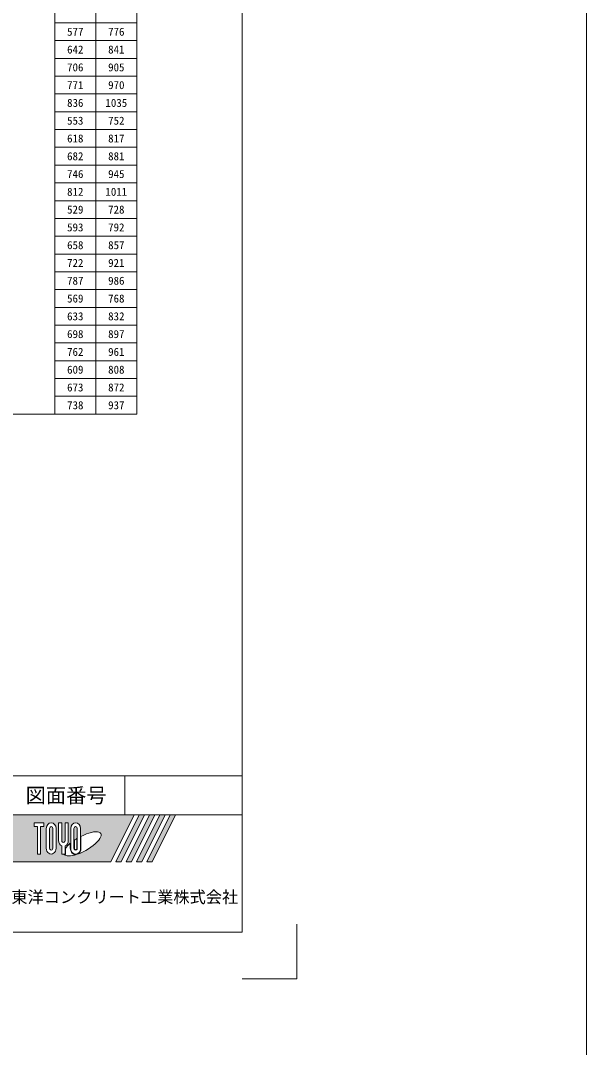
# Model space of a CAD drawing. Units: millimetres at full size; details may follow other scales. Extents: x 5964 to 125098, y -10801 to 28073.
# Drawn here: x 103175 to 105243, y -877 to 2877 of the extents above; entities that cross this region are included whole.
import ezdxf
from ezdxf.enums import TextEntityAlignment as Align

# ---------------------------------------------------------------- set-up
doc = ezdxf.new("R2010")
doc.units = ezdxf.units.MM
doc.header["$LTSCALE"] = 19
for name, color, linetype, lineweight in [('0_2', 7, 'Continuous', 20), ('Defpoints_3', 7, 'Continuous', 13), ('寸法線', 7, 'Continuous', 9), ('枠', 5, 'Continuous', 5)]:
    doc.layers.add(name, color=color, linetype=linetype, lineweight=lineweight)
doc.styles.add('ＭＳ ゴシック', font='')
doc.styles.get('ＭＳ ゴシック').set_extended_font_data('MS Gothic')

msp = doc.modelspace()

# ---------------------------------------------------------------- hatches: boundary and pattern name
at = {"layer": '枠'}
h = msp.add_hatch(color=7, dxfattribs=at)
h.paths.add_polyline_path([(103127.24, -26.98), (103127.24, -198.41), (103504.38, -198.41), (103590.09, -26.98)])
edge = h.paths.add_edge_path(flags=16)
edge.add_ellipse((103401.06, -132.5), major_axis=(67.17, 37.6), ratio=0.3471473, start_angle=-144.31122, end_angle=72.1899, ccw=False)
edge.add_ellipse((103376.19, -148.73), major_axis=(0, 22.86), ratio=0.8463542, start_angle=-160.70346, end_angle=-90)
edge.add_line((103395.54, -148.73), (103395.54, -105.16))
edge = h.paths.add_edge_path(flags=16)
edge.add_ellipse((103376.19, -76.65), major_axis=(0, 21.1), ratio=0.8463542, start_angle=-90, end_angle=90, ccw=False)
edge.add_line((103394.05, -76.65), (103394.05, -148.73))
edge.add_ellipse((103376.19, -148.73), major_axis=(0, 21.1), ratio=0.8463542, start_angle=90, end_angle=-90, ccw=False)
edge.add_line((103358.33, -148.73), (103358.33, -76.65))
edge = h.paths.add_edge_path(flags=16)
edge.add_line((103382.14, -76.65), (103382.14, -148.73))
edge.add_ellipse((103376.19, -148.73), major_axis=(0, 7.03), ratio=0.8463542, start_angle=90, end_angle=-90, ccw=False)
edge.add_line((103370.24, -148.73), (103370.24, -76.65))
edge.add_ellipse((103376.19, -76.65), major_axis=(0, 7.03), ratio=0.8463542, start_angle=-90, end_angle=90, ccw=False)
edge = h.paths.add_edge_path(flags=16)
edge.add_line((103380.66, -113.49), (103380.66, -148.73))
edge.add_ellipse((103376.19, -148.73), major_axis=(0, 5.27), ratio=0.8463543, start_angle=90, end_angle=-90, ccw=False)
edge.add_line((103371.73, -148.73), (103371.73, -119.26))
edge.add_ellipse((103401.06, -132.5), major_axis=(67.17, 37.6), ratio=0.3471473, start_angle=107.79174, end_angle=126.47132, ccw=False)
edge = h.paths.add_edge_path(flags=16)
edge.add_line((103349.41, -55.55), (103349.41, -120.16))
edge.add_ellipse((103331.55, -120.16), major_axis=(0, 21.1), ratio=0.8463542, start_angle=-163.34117, end_angle=-90, ccw=False)
edge.add_line((103337.5, -140.06), (103337.5, -169.83))
edge.add_line((103337.5, -169.83), (103325.6, -169.83))
edge.add_line((103325.6, -169.83), (103325.6, -140.06))
edge.add_ellipse((103331.55, -120.16), major_axis=(0, 21.1), ratio=0.8463542, start_angle=90, end_angle=163.34117, ccw=False)
edge.add_line((103313.69, -120.16), (103313.69, -55.55))
edge.add_line((103313.69, -55.55), (103325.6, -55.55))
edge.add_line((103325.6, -55.55), (103325.6, -120.16))
edge.add_ellipse((103331.55, -120.16), major_axis=(0, 7.03), ratio=0.8463542, start_angle=90, end_angle=-90)
edge.add_line((103337.5, -120.16), (103337.5, -55.55))
edge.add_line((103337.5, -55.55), (103349.41, -55.55))
edge = h.paths.add_edge_path(flags=16)
edge.add_line((103356.85, -130.54), (103356.85, -148.73))
edge.add_ellipse((103376.19, -148.73), major_axis=(0, 22.86), ratio=0.8463542, start_angle=90, end_angle=-171.54427)
edge.add_ellipse((103401.06, -132.5), major_axis=(67.17, 37.6), ratio=0.3471473, start_angle=-178.64954, end_angle=-148.29244, ccw=False)
edge.add_line((103334.94, -171.59), (103338.99, -171.59))
edge.add_line((103338.99, -171.59), (103338.99, -149.31))
edge.add_ellipse((103401.06, -132.5), major_axis=(67.17, 37.6), ratio=0.3471473, start_angle=148.21912, end_angle=165.90812, ccw=False)
edge = h.paths.add_edge_path(flags=16)
edge.add_ellipse((103286.91, -76.65), major_axis=(0, 21.1), ratio=0.8463542, start_angle=-90, end_angle=90, ccw=False)
edge.add_line((103304.76, -76.65), (103304.76, -148.73))
edge.add_ellipse((103286.91, -148.73), major_axis=(0, 21.1), ratio=0.8463542, start_angle=90, end_angle=-90, ccw=False)
edge.add_line((103269.05, -148.73), (103269.05, -76.65))
edge = h.paths.add_edge_path(flags=16)
edge.add_line((103292.86, -76.65), (103292.86, -148.73))
edge.add_ellipse((103286.91, -148.73), major_axis=(0, 7.03), ratio=0.8463542, start_angle=90, end_angle=-90, ccw=False)
edge.add_line((103280.95, -148.73), (103280.95, -76.65))
edge.add_ellipse((103286.91, -76.65), major_axis=(0, 7.03), ratio=0.8463542, start_angle=-90, end_angle=90, ccw=False)
h.paths.add_polyline_path([(103260.12, -55.55), (103260.12, -69.61), (103248.22, -69.61), (103248.22, -169.83), (103236.31, -169.83), (103236.31, -69.61), (103224.41, -69.61), (103224.41, -55.55)], flags=16)
for points in [[(103523.24, -198.41), (103542.09, -198.41), (103627.81, -26.98), (103608.95, -26.98)], [(103665.52, -26.98), (103646.66, -26.98), (103560.95, -198.41), (103579.81, -198.41)], [(103703.24, -26.98), (103684.38, -26.98), (103598.66, -198.41), (103617.52, -198.41)], [(103740.95, -26.98), (103722.09, -26.98), (103636.38, -198.41), (103655.24, -198.41)]]:
    msp.add_hatch(color=7, dxfattribs=at).paths.add_polyline_path(points)

# ---------------------------------------------------------------- linework, layer by layer
at = {"layer": 'Defpoints_3'}
for p in [(104184.38, -425.55), (103984.38, -625.55)]:
    msp.add_line(p, (104184.38, -625.55), dxfattribs=at)
at = {"layer": '寸法線', "lineweight": 13}
for p, q in [((103299.88, 4558.16), (103299.88, 1438.16)), ((103449.88, 4558.16), (103449.88, 1438.16)), ((103599.88, 4493.16), (103599.88, 1438.16)), ((103299.88, 2868.16), (103449.88, 2868.16)), ((103449.88, 2868.16), (103599.88, 2868.16)), ((103299.88, 2803.16), (103449.88, 2803.16)), ((103449.88, 2803.16), (103599.88, 2803.16)), ((103299.88, 2738.16), (103449.88, 2738.16)), ((103449.88, 2738.16), (103599.88, 2738.16)), ((103299.88, 2673.16), (103449.88, 2673.16)), ((103449.88, 2673.16), (103599.88, 2673.16)), ((103299.88, 2608.16), (103449.88, 2608.16)), ((103449.88, 2608.16), (103599.88, 2608.16)), ((103299.88, 2543.16), (103449.88, 2543.16)), ((103449.88, 2543.16), (103599.88, 2543.16)), ((103299.88, 2478.16), (103449.88, 2478.16)), ((103449.88, 2478.16), (103599.88, 2478.16)), ((103299.88, 2413.16), (103449.88, 2413.16)), ((103449.88, 2413.16), (103599.88, 2413.16)), ((103299.88, 2348.16), (103449.88, 2348.16)), ((103449.88, 2348.16), (103599.88, 2348.16)), ((103299.88, 2283.16), (103449.88, 2283.16)), ((103449.88, 2283.16), (103599.88, 2283.16)), ((103299.88, 2218.16), (103449.88, 2218.16)), ((103449.88, 2218.16), (103599.88, 2218.16)), ((103299.88, 2153.16), (103449.88, 2153.16)), ((103449.88, 2153.16), (103599.88, 2153.16)), ((103299.88, 2088.16), (103449.88, 2088.16)), ((103449.88, 2088.16), (103599.88, 2088.16)), ((103299.88, 2023.16), (103449.88, 2023.16)), ((103449.88, 2023.16), (103599.88, 2023.16)), ((103299.88, 1958.16), (103449.88, 1958.16)), ((103449.88, 1958.16), (103599.88, 1958.16)), ((103299.88, 1893.16), (103449.88, 1893.16)), ((103449.88, 1893.16), (103599.88, 1893.16)), ((103299.88, 1828.16), (103449.88, 1828.16)), ((103449.88, 1828.16), (103599.88, 1828.16)), ((103299.88, 1763.16), (103449.88, 1763.16)), ((103449.88, 1763.16), (103599.88, 1763.16)), ((103299.88, 1698.16), (103449.88, 1698.16)), ((103449.88, 1698.16), (103599.88, 1698.16)), ((103299.88, 1633.16), (103449.88, 1633.16)), ((103449.88, 1633.16), (103599.88, 1633.16)), ((103299.88, 1568.16), (103449.88, 1568.16)), ((103449.88, 1568.16), (103599.88, 1568.16)), ((103299.88, 1503.16), (103449.88, 1503.16)), ((103449.88, 1503.16), (103599.88, 1503.16)), ((100759.25, 1438.16), (103449.88, 1438.16)), ((103449.88, 1438.16), (103599.88, 1438.16))]:
    msp.add_line(p, q, dxfattribs=at)
at = {"layer": '枠', "lineweight": 13}
msp.add_line((105242.55, 13380.51), (105242.55, -6940.1), dxfattribs=at)
at = {"layer": '枠', "lineweight": 20}
for p, q in [((103984.38, -455.55), (103984.38, 5144.45)), ((103984.38, -369.83), (103984.38, 5144.45)), ((103984.38, 115.88), (101347.47, 115.88)), ((103555.81, -26.98), (103555.81, 115.88)), ((103984.38, -26.98), (103127.24, -26.98)), ((95984.38, -455.55), (103984.38, -455.55))]:
    msp.add_line(p, q, dxfattribs=at)
at = {"layer": '枠'}
for p, q in [((103127.24, -26.98), (103590.09, -26.98)), ((103590.09, -26.98), (103504.38, -198.41)), ((103608.95, -26.98), (103523.24, -198.41)), ((103627.81, -26.98), (103542.09, -198.41)), ((103646.66, -26.98), (103560.95, -198.41)), ((103665.52, -26.98), (103579.81, -198.41)), ((103684.38, -26.98), (103598.66, -198.41)), ((103608.95, -26.98), (103627.81, -26.98)), ((103703.24, -26.98), (103617.52, -198.41)), ((103722.09, -26.98), (103636.38, -198.41)), ((103646.66, -26.98), (103665.52, -26.98)), ((103740.95, -26.98), (103655.24, -198.41)), ((103684.38, -26.98), (103703.24, -26.98)), ((103722.09, -26.98), (103740.95, -26.98)), ((103224.41, -55.55), (103224.41, -69.61)), ((103224.41, -55.55), (103260.12, -55.55)), ((103236.31, -69.61), (103224.41, -69.61)), ((103236.31, -69.61), (103236.31, -169.83)), ((103248.22, -69.61), (103248.22, -169.83)), ((103260.12, -69.61), (103248.22, -69.61)), ((103260.12, -55.55), (103260.12, -69.61)), ((103313.69, -120.16), (103313.69, -55.55)), ((103313.69, -55.55), (103325.6, -55.55)), ((103325.6, -55.55), (103325.6, -120.16)), ((103337.5, -120.16), (103337.5, -55.55)), ((103337.5, -55.55), (103349.41, -55.55)), ((103349.41, -55.55), (103349.41, -120.16)), ((103269.05, -76.65), (103269.05, -148.73)), ((103280.95, -148.73), (103280.95, -76.65)), ((103292.86, -76.65), (103292.86, -148.73)), ((103304.76, -148.73), (103304.76, -76.65)), ((103358.33, -76.65), (103358.33, -148.73)), ((103370.24, -148.73), (103370.24, -76.65)), ((103382.14, -76.65), (103382.14, -148.73)), ((103394.05, -148.73), (103394.05, -76.65)), ((103395.54, -148.73), (103395.54, -105.16)), ((103325.6, -140.06), (103325.6, -169.83)), ((103337.5, -140.06), (103337.5, -169.83)), ((103338.99, -149.31), (103338.99, -171.59)), ((103356.85, -130.54), (103356.85, -148.73)), ((103371.73, -148.73), (103371.73, -119.26)), ((103380.66, -113.49), (103380.66, -148.73)), ((103248.22, -169.83), (103236.31, -169.83)), ((103337.5, -169.83), (103325.6, -169.83)), ((103334.94, -171.59), (103338.99, -171.59)), ((103127.24, -198.41), (103504.38, -198.41)), ((103523.24, -198.41), (103542.09, -198.41)), ((103560.95, -198.41), (103579.81, -198.41)), ((103598.66, -198.41), (103617.52, -198.41)), ((103636.38, -198.41), (103655.24, -198.41))]:
    msp.add_line(p, q, dxfattribs=at)
for centre, major_axis, ratio, start_param, end_param in [((103286.91, -76.65), (0, 21.1), 0.846354, 4.712389, 7.8539816), ((103286.91, -76.65), (0, 7.03), 0.846354, 4.712389, 7.8539816), ((103376.19, -76.65), (0, 21.1), 0.846354, 4.712389, 7.8539816), ((103376.19, -76.65), (0, 7.03), 0.846354, 4.712389, 7.8539816), ((103401.06, -132.5), (67.17, 37.6), 0.347147, 4.2621853, 7.7429163), ((103286.91, -148.73), (0, 21.1), 0.846354, 1.5707963, 4.712389), ((103286.91, -148.73), (0, 7.03), 0.846354, 1.5707963, 4.712389), ((103331.55, -120.16), (0, 21.1), 0.846354, 1.5707963, 2.8017557), ((103331.55, -120.16), (0, 7.03), 0.846354, 1.5707963, 4.712389), ((103331.55, -120.16), (0, 21.1), 0.846354, 3.4814296, 4.712389), ((103401.06, -132.5), (67.17, 37.6), 0.347147, 2.0815197, 2.5155126), ((103376.19, -148.73), (0, 22.86), 0.846354, 1.5707963, 3.3154679), ((103376.19, -148.73), (0, 21.1), 0.846354, 1.5707963, 4.712389), ((103376.19, -148.73), (0, 7.03), 0.846354, 1.5707963, 4.712389), ((103401.06, -132.5), (67.17, 37.6), 0.347147, 1.6817405, 1.8219833), ((103376.19, -148.73), (0, 5.27), 0.846354, 1.5707963, 4.712389), ((103376.19, -148.73), (0, 22.86), 0.846354, 3.5338438, 4.712389), ((103401.06, -132.5), (67.17, 37.6), 0.347147, 3.2093975, 4.2004451)]:
    msp.add_ellipse(centre, major_axis=major_axis, ratio=ratio, start_param=start_param, end_param=end_param, dxfattribs=at)

# ---------------------------------------------------------------- texts
at = {"layer": '0_2', "style": 'ＭＳ ゴシック'}
for s, height, p in [('図面番号', 54.25, (103341.52, 44.45)), ('東洋コンクリート工業株式会社', 43.4, (103555.81, -326.85))]:
    msp.add_text(s, height=height, dxfattribs=at).set_placement(p, align=Align.MIDDLE_CENTER)
at = {"layer": '寸法線', "style": 'ＭＳ ゴシック'}
for s, p in [('577', (103374.88, 2835.66)), ('776', (103524.88, 2835.66)), ('642', (103374.88, 2770.66)), ('841', (103524.88, 2770.66)), ('706', (103374.88, 2705.66)), ('905', (103524.88, 2705.66)), ('771', (103374.88, 2640.66)), ('970', (103524.88, 2640.66)), ('836', (103374.88, 2575.66)), ('1035', (103524.88, 2575.66)), ('553', (103374.88, 2510.66)), ('752', (103524.88, 2510.66)), ('618', (103374.88, 2445.66)), ('817', (103524.88, 2445.66)), ('682', (103374.88, 2380.66)), ('881', (103524.88, 2380.66)), ('746', (103374.88, 2315.66)), ('945', (103524.88, 2315.66)), ('812', (103374.88, 2250.66)), ('1011', (103524.88, 2250.66)), ('529', (103374.88, 2185.66)), ('728', (103524.88, 2185.66)), ('593', (103374.88, 2120.66)), ('792', (103524.88, 2120.66)), ('658', (103374.88, 2055.66)), ('857', (103524.88, 2055.66)), ('722', (103374.88, 1990.66)), ('921', (103524.88, 1990.66)), ('787', (103374.88, 1925.66)), ('986', (103524.88, 1925.66)), ('569', (103374.88, 1860.66)), ('768', (103524.88, 1860.66)), ('633', (103374.88, 1795.66)), ('832', (103524.88, 1795.66)), ('698', (103374.88, 1730.66)), ('897', (103524.88, 1730.66)), ('762', (103374.88, 1665.66)), ('961', (103524.88, 1665.66)), ('609', (103374.88, 1600.66)), ('808', (103524.88, 1600.66)), ('673', (103374.88, 1535.66)), ('872', (103524.88, 1535.66)), ('738', (103374.88, 1470.66)), ('937', (103524.88, 1470.66))]:
    msp.add_text(s, height=29.24, dxfattribs=at).set_placement(p, align=Align.MIDDLE_CENTER)

doc.saveas('drawing.dxf')
